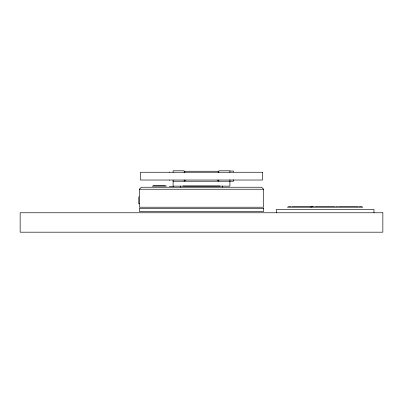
<?xml version="1.0" encoding="UTF-8"?>
<svg xmlns="http://www.w3.org/2000/svg" width="403" height="403" viewBox="0 0 403 403"><rect width="100%" height="100%" fill="white"/><g stroke="black" fill="none" stroke-linecap="round" stroke-linejoin="round"><path stroke-width="0.6" d="M139.347 196.674L139.347 189.234L141.347 187.239L261.653 187.239L263.653 189.234L263.653 207.218L139.347 207.218L139.347 203.495M310.708 207.218L312.708 206.326M229.911 171.033L233.463 171.033L233.463 172.056M184.191 180.579L185.451 180.579M217.549 180.579L218.809 180.579M173.089 181.244L233.463 181.244L233.463 179.713M153.11 185.461L165.542 185.461M182.856 186.02L220.144 186.02M152.223 186.131L166.429 186.131M169.315 186.685L173.753 186.685M139.347 189.234L263.653 189.234M291.067 206.326L289.399 206.326L287.404 207.218L362.871 207.218L360.876 206.326L359.209 206.326M291.843 206.326L314.37 206.326M315.151 206.326L335.125 206.326M335.901 206.326L337.679 206.326M338.455 206.326L358.433 206.326M373.969 212.764L373.969 209.434L276.302 209.434L276.302 212.764M229.911 172.373L229.911 170.812L218.814 170.812L218.814 172.373M229.911 179.713L229.911 186.131L173.089 186.131L173.089 180.035M222.587 186.03L222.587 187.239M218.814 180.111L218.814 181.244M218.149 172.267L218.149 171.255L184.851 171.255L184.851 172.267M218.149 180.015L218.149 181.023M184.851 180.015L184.851 181.023M184.186 172.373L184.186 170.812L173.089 170.812L173.089 172.373M184.186 180.111L184.186 181.244M180.413 186.03L180.413 187.239M169.537 171.925L169.537 172.242M169.537 180.035L169.537 180.358M139.68 196.785L139.68 203.888M138.793 196.785L138.793 203.888M262.544 172.257L140.456 172.257L140.456 180.025L262.544 180.025L262.544 172.257M263.653 208.326L139.347 208.326L139.347 211.434L263.653 211.434L263.653 208.326M382.85 212.764L20.15 212.764L20.15 232.188L382.85 232.188L382.85 212.764"/></g></svg>
